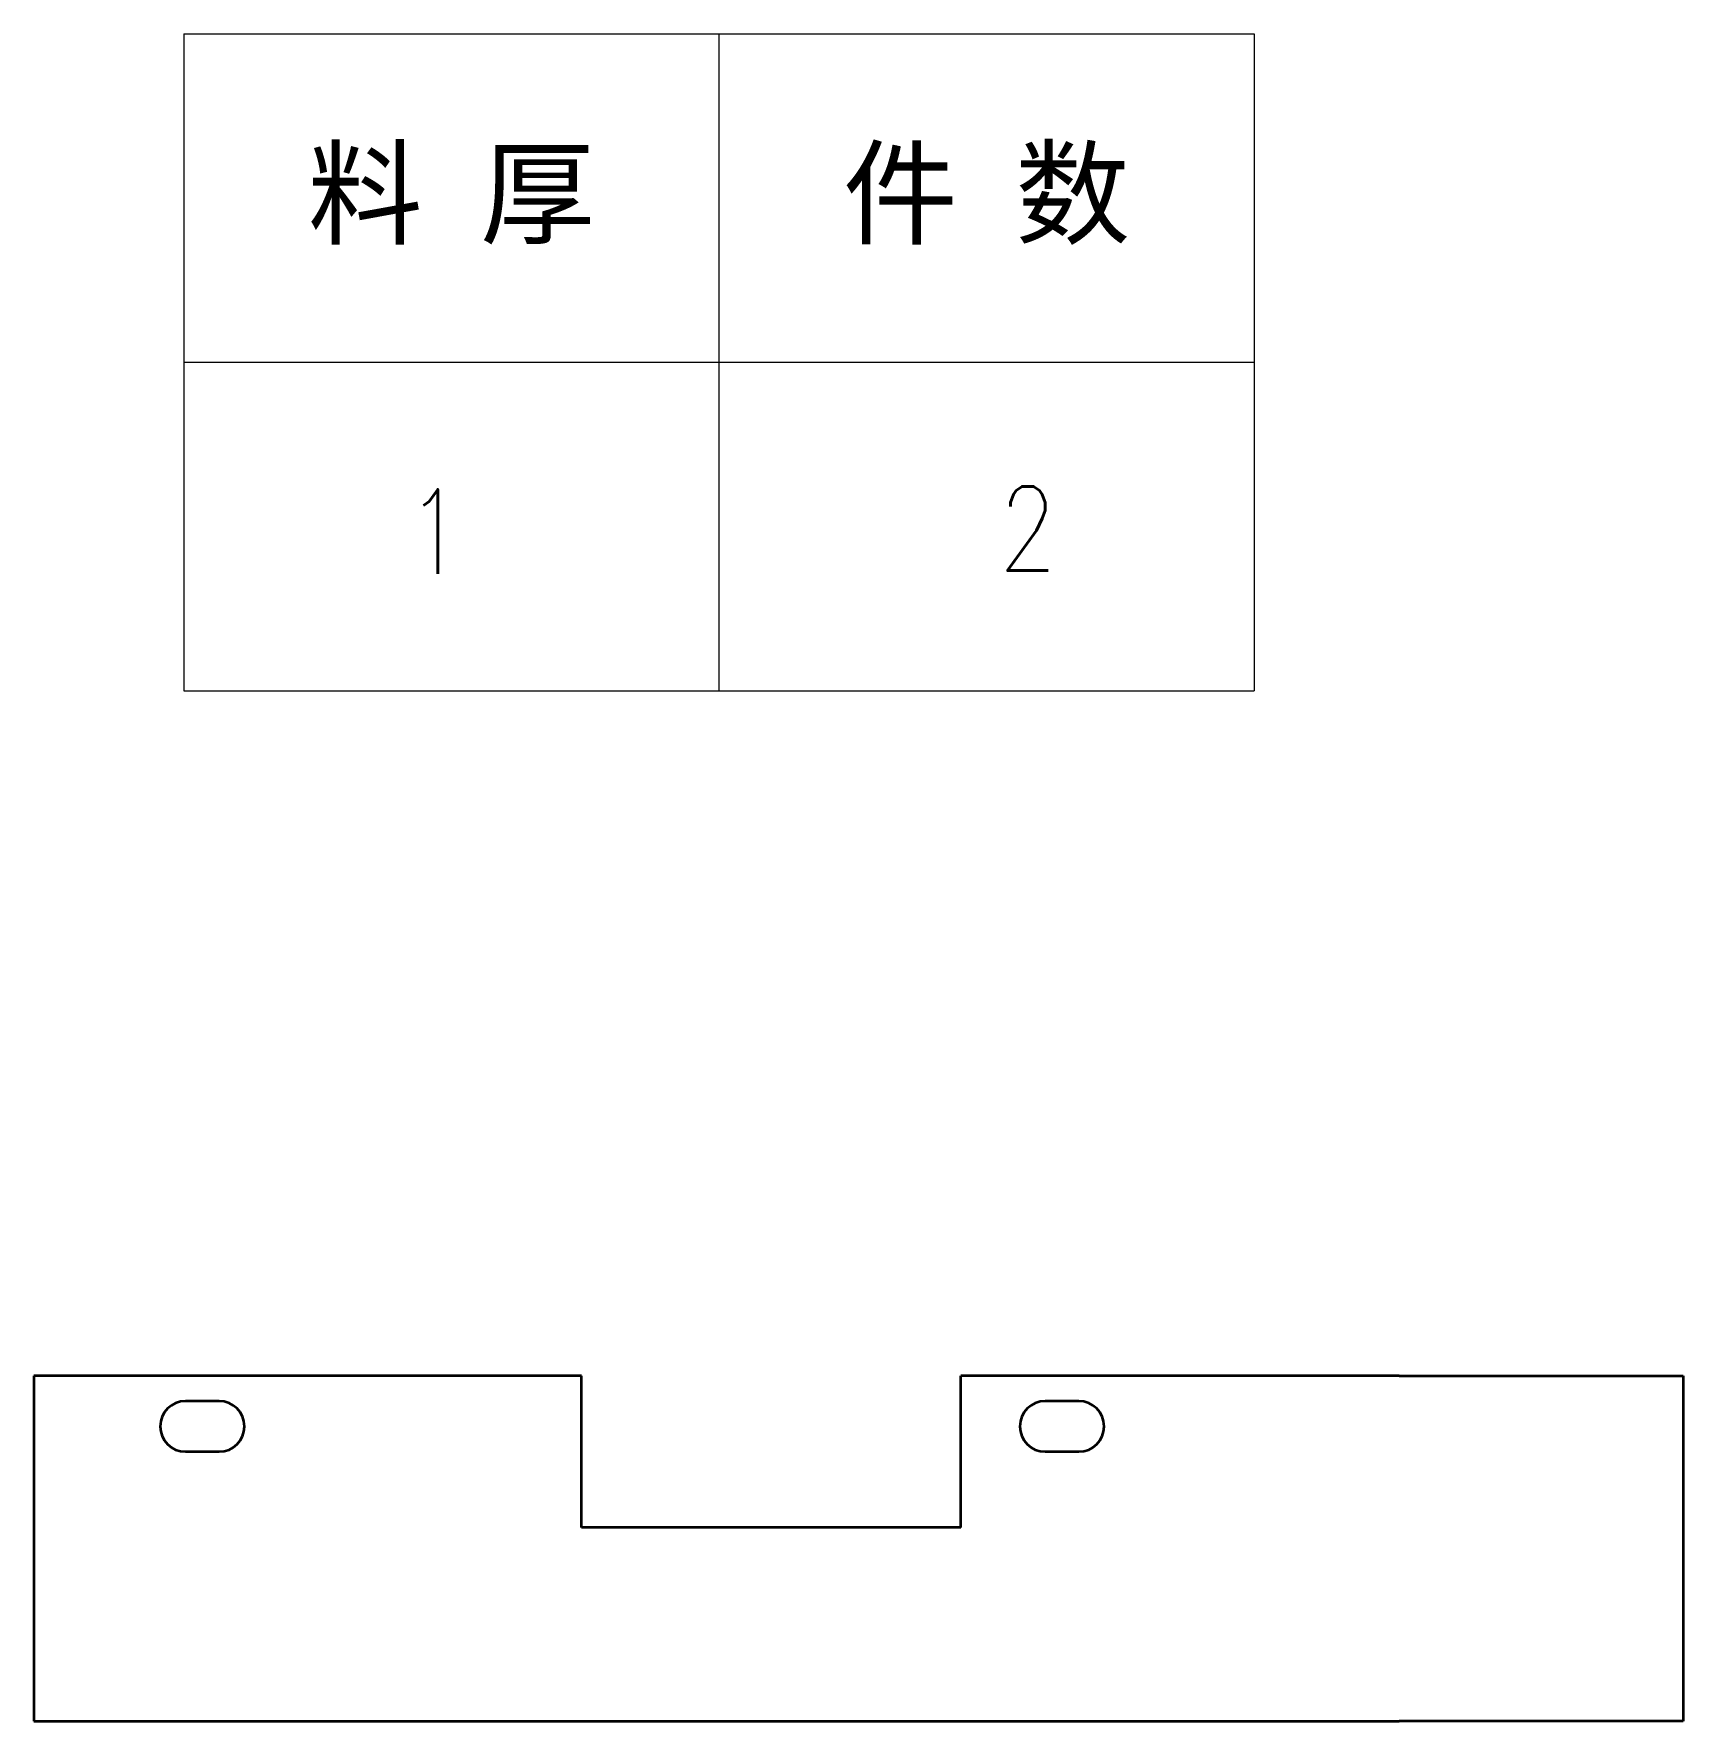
# Model space of a CAD drawing. Header units: millimetres. Extents: x 1201 to 11615, y -7347 to 2683.
# Drawn here: x 1296 to 1491.7, y -2717.7 to -2517.4 of the extents above; entities that cross this region are included whole.
import ezdxf
from ezdxf.enums import TextEntityAlignment as Align

# ---------------------------------------------------------------- set-up
doc = ezdxf.new("R2010")
doc.units = ezdxf.units.MM
doc.layers.add('DIM', color=3, linetype='Continuous', lineweight=20)
doc.layers.add('DRAWING', color=7, linetype='Continuous', lineweight=35)
doc.styles.add('DIM', font='romans.shx', dxfattribs={"width": 0.8, "bigfont": 'bigfont.shx'})
doc.styles.get("Standard").update_dxf_attribs({"font": 'arial.ttf'})

# ---------------------------------------------------------------- blocks, each defined once
blk = doc.blocks.new('*T31')
at = {"color": 0, "linetype": 'ByBlock', "lineweight": -2, "transparency": 16777216}
for p, q in [((0, 0), (127, 0)), ((0, 0), (0, -78)), ((63.5, 0), (63.5, -78)), ((127, 0), (127, -78)), ((0, -39), (127, -39)), ((0, -78), (127, -78))]:
    blk.add_line(p, q, dxfattribs=at)
at = {"color": 0, "transparency": 16777216, "char_height": 10, "width": 60.5, "attachment_point": 5}
for s, insert in [('{\\fSimSun|b0|i0|c134|p2;料 厚}', (31.75, -19.5)), ('{\\fSimSun|b0|i0|c134|p2;件 数}', (95.25, -19.5))]:
    blk.add_mtext(s, dxfattribs=dict(at, insert=insert))
blk = doc.blocks.new('拆图参数')
blk.add_blockref('*T31', (-63.5, 78))
at = {"style": 'DIM', "width": 0.8}
blk.add_attdef('1', text='', height=10, dxfattribs=at).set_placement((36.65, 19.27), align=Align.MIDDLE_CENTER)
blk.add_attdef('6', text='', height=10, dxfattribs=at).set_placement((-37.13, 18.91), align=Align.MIDDLE_LEFT)

msp = doc.modelspace()

# ---------------------------------------------------------------- linework, layer by layer
at = {"layer": 'DRAWING', "lineweight": 35}
for p, q in [((1295.962, -2676.691), (1295.962, -2717.691)), ((1360.962, -2676.691), (1295.962, -2676.691)), ((1457.962, -2676.691), (1405.962, -2676.691)), ((1457.962, -2676.691), (1491.672, -2676.691)), ((1491.672, -2676.691), (1491.672, -2717.691)), ((1405.962, -2694.691), (1360.962, -2694.691)), ((1295.962, -2717.691), (1457.962, -2717.691)), ((1491.672, -2717.691), (1457.962, -2717.691))]:
    msp.add_line(p, q, dxfattribs=at)
at = {"layer": 'DRAWING', "lineweight": 35, "ltscale": 0.45}
for p, q in [((1360.962, -2694.691), (1360.962, -2676.691)), ((1405.962, -2694.691), (1405.962, -2676.691))]:
    msp.add_line(p, q, dxfattribs=at)
at = {"layer": 'DRAWING', "lineweight": 35, "ltscale": 0.1}
for p, q in [((1317.962, -2679.691), (1313.962, -2679.691)), ((1419.962, -2679.691), (1415.962, -2679.691)), ((1313.962, -2685.691), (1317.962, -2685.691)), ((1415.962, -2685.691), (1419.962, -2685.691))]:
    msp.add_line(p, q, dxfattribs=at)
at = {"layer": 'DRAWING', "lineweight": 35}
for centre, start, end in [((1313.962, -2682.691), 90, 270), ((1317.962, -2682.691), 270, 90), ((1415.962, -2682.691), 90, 270), ((1419.962, -2682.691), 270, 90)]:
    msp.add_arc(centre, 3, start, end, dxfattribs=at)

# ---------------------------------------------------------------- block references
at = {"layer": 'DIM'}
msp.add_blockref('拆图参数', (1377.259, -2595.389), dxfattribs=at).add_auto_attribs({'1': '2', '6': '1'})

doc.saveas('drawing.dxf')
